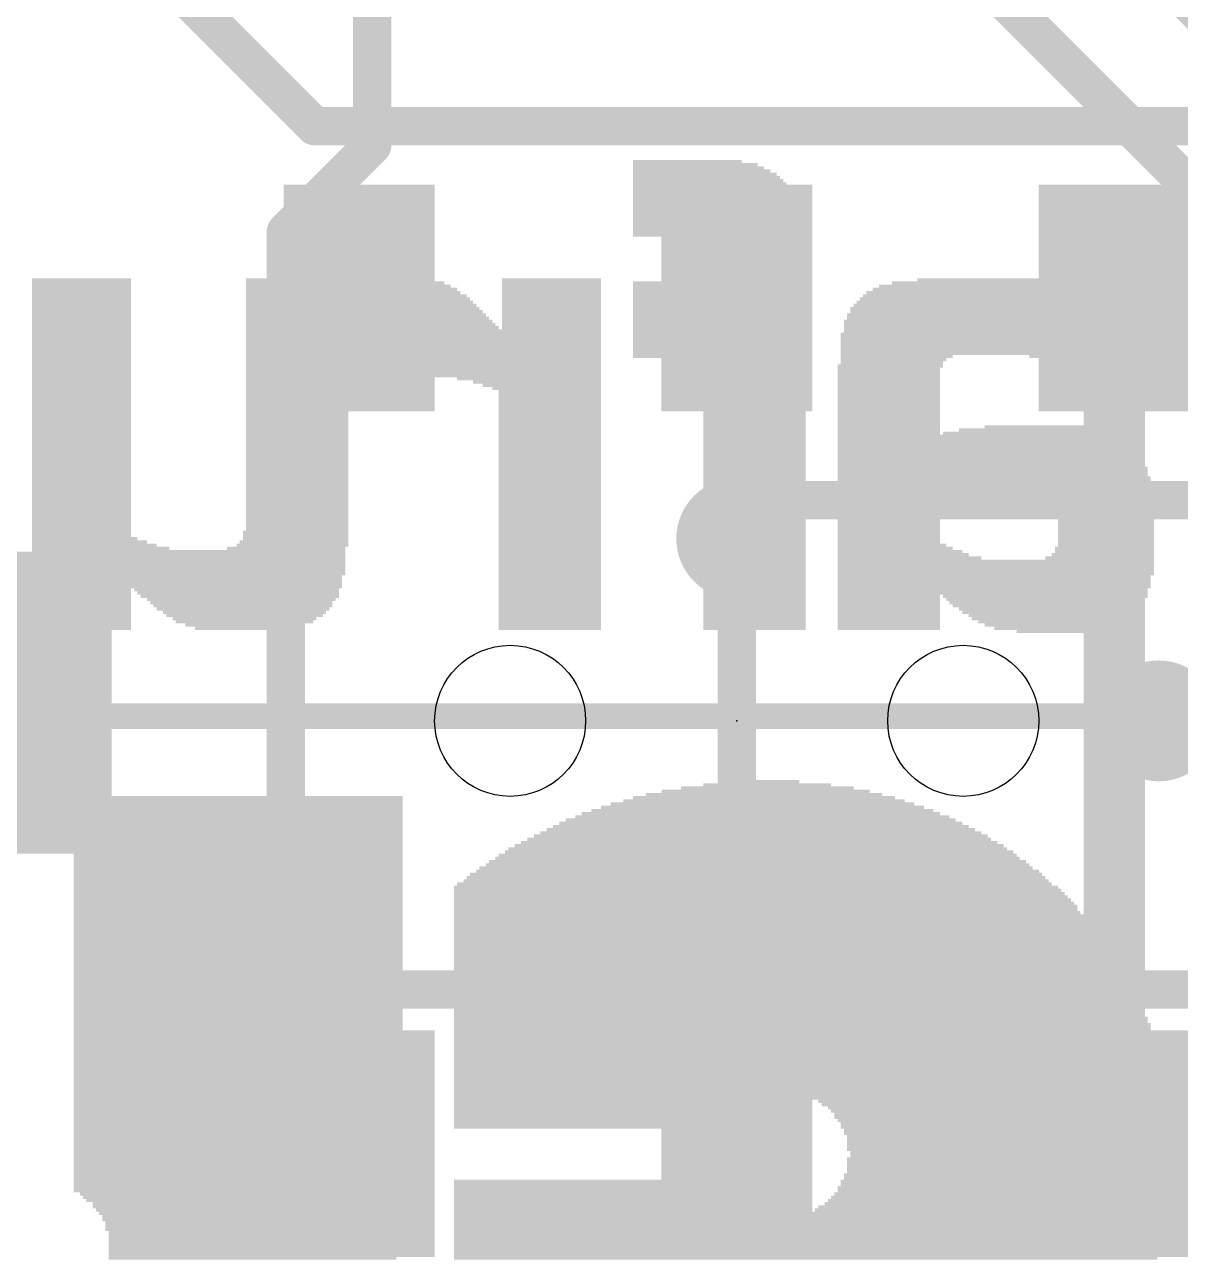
# Model space of a CAD drawing. Extents: x -25.4 to 25.4, y -25.4 to 25.5.
# Drawn here: x -4.71 to 2.94, y -12.58 to -4.41 of the extents above; entities that cross this region are included whole.
import ezdxf

# ---------------------------------------------------------------- set-up
doc = ezdxf.new("R2010")
doc.units = 0
for name, color, linetype in [('1', 12, 'CONTINUOUS'), ('16', 132, 'CONTINUOUS'), ('18', 110, 'CONTINUOUS'), ('20', 53, 'CONTINUOUS'), ('204', 40, 'CONTINUOUS'), ('23', 53, 'CONTINUOUS')]:
    doc.layers.add(name, color=color, linetype=linetype)

# ---------------------------------------------------------------- blocks, each defined once
blk = doc.blocks.new('RECT')
blk.add_solid([(-0.5, -0.5), (0.5, -0.5), (-0.5, 0.5), (0.5, 0.5)])
blk = doc.blocks.new('ROUNDV')
at = {"const_width": 0.5}
blk.add_lwpolyline([(0, -0.25, 1), (0, 0.25, 1), (0, -0.25)], format="xyb", dxfattribs=at)

msp = doc.modelspace()

# ---------------------------------------------------------------- linework, layer by layer
at = {"layer": '1'}
for points, const_width in [([(-20.32, 0, 0.4142), (0, -20.32)], 0.254), ([(0, -20.32, 0.4142), (20.32, 0)], 0.254), ([(-2.794, -5.0165, 1), (-2.794, -5.1435)], 0.127), ([(-2.8389, -5.1249, 1), (-2.7491, -5.0351)], 0.127), ([(2.5635, -5.8995, 1), (2.4365, -5.8995)], 0.127), ([(2.6016, -6.217, 1), (2.3984, -6.217)], 0.2032), ([(0.0635, -6.217, 1), (-0.0635, -6.217)], 0.127), ([(2.4365, -6.217, 1), (2.5635, -6.217)], 0.127), ([(0.0635, -7.8105, 1), (-0.0635, -7.8105)], 0.127), ([(-0.0635, -7.8105, 1), (0.0635, -7.8105)], 0.127), ([(2.6016, -9.017, 1), (2.3984, -9.017)], 0.2032), ([(2.5, -8.9154, 1), (2.5, -9.1186)], 0.2032), ([(2.794, -9.1186, 1), (2.794, -8.9154)], 0.2032), ([(2.3984, -9.017, 1), (2.6016, -9.017)], 0.2032), ([(2.6965, -11.557, 1), (2.6965, -11.684)], 0.127), ([(2.7414, -11.6654, 1), (2.6516, -11.5756)], 0.127), ([(-0.0635, -11.817, 1), (0.0635, -11.817)], 0.127), ([(2.3984, -11.817, 1), (2.6016, -11.817)], 0.2032), ([(2.4551, -11.7721, 1), (2.5449, -11.8619)], 0.127)]:
    msp.add_lwpolyline(points, format="xyb", dxfattribs=dict(at, const_width=const_width))
for points, const_width in [([(2.6035, -3.8735), (3.302, -4.572)], 0.254), ([(-3.7465, -4.1275), (-2.794, -5.08)], 0.254), ([(3.1115, -5.08), (-2.794, -5.08)], 0.254), ([(2.5, -5.8995), (2.5, -6.217)], 0.254), ([(2.5, -6.217), (2.5, -9.017)], 0.4064), ([(0, -7.8105), (0, -6.217)], 0.254), ([(0, -11.817), (0, -7.8105)], 0.254), ([(2.5, -11.817), (2.5, -9.017)], 0.4064), ([(2.5, -9.017), (2.794, -9.017)], 0.4064), ([(2.5, -11.817), (2.6965, -11.6205)], 0.254), ([(2.6965, -11.6205), (3.6195, -11.6205)], 0.254)]:
    msp.add_lwpolyline(points, dxfattribs=dict(at, const_width=const_width))
at = {"layer": '16', "const_width": 0.254}
for points in [[(-2.413, 3.6195), (-2.413, -5.207)], [(4.953, -7.4295), (1.397, -3.8735)], [(-2.413, -5.207), (-2.9845, -5.7785)], [(-2.9845, -5.7785), (-2.9845, -10.287)], [(0.254, -7.5565), (0, -7.8105)], [(3.3655, -7.5565), (0.254, -7.5565)], [(-2.9845, -10.287), (-2.4765, -10.795)], [(-2.4765, -10.795), (10.922, -10.795)]]:
    msp.add_lwpolyline(points, dxfattribs=at)
at = {"layer": '16'}
for points, const_width in [([(-20.32, 0, 0.4142), (0, -20.32)], 0.254), ([(0, -20.32, 0.4142), (20.32, 0)], 0.254), ([(-2.4765, -5.207, 1), (-2.3495, -5.207)], 0.127), ([(-2.3681, -5.2519, 1), (-2.4579, -5.1621)], 0.127), ([(-2.921, -5.7785, 1), (-3.048, -5.7785)], 0.127), ([(-3.0294, -5.7336, 1), (-2.9396, -5.8234)], 0.127), ([(0.254, -7.493, 1), (0.254, -7.62)], 0.127), ([(0.2989, -7.6014, 1), (0.2091, -7.5116)], 0.127), ([(-0.0449, -7.7656, 1), (0.0449, -7.8554)], 0.127), ([(-2.9396, -10.2421, 1), (-3.0294, -10.3319)], 0.127), ([(-3.048, -10.287, 1), (-2.921, -10.287)], 0.127), ([(-2.4765, -10.7315, 1), (-2.4765, -10.8585)], 0.127), ([(-2.5214, -10.8399, 1), (-2.4316, -10.7501)], 0.127)]:
    msp.add_lwpolyline(points, format="xyb", dxfattribs=dict(at, const_width=const_width))
at = {"layer": '20', "const_width": 0.0254}
msp.add_lwpolyline([(-3.4925, 25.146, 14.4823), (3.4925, 25.146)], format="xyb", dxfattribs=at)
at = {"layer": '20'}
for centre in [(-1.5, -9.017), (1.5, -9.017)]:
    msp.add_circle(centre, 0.5, dxfattribs=at)
at = {"layer": '23'}
msp.add_point((0, -9.017), dxfattribs=at)

# ---------------------------------------------------------------- block references
at = {"layer": '1', "yscale": 1.5}
for p in [(-2.5, -6.217), (0, -6.217), (2.5, -6.217), (-2.5, -11.817), (0, -11.817), (2.5, -11.817)]:
    msp.add_blockref('RECT', p, dxfattribs=at)
at = {"layer": '1', "xscale": 2, "yscale": 2}
msp.add_blockref('RECT', (-5.1375, -8.896), dxfattribs=at)
at = {"layer": '18', "xscale": 0.8001, "yscale": 0.8001}
for p in [(0, -7.8105), (0, -7.8105), (2.794, -9.017), (2.794, -9.017)]:
    msp.add_blockref('ROUNDV', p, dxfattribs=at)
at = {"layer": '204', "yscale": 0.0212, "rotation": 180}
for p, xscale in [((-0.3271, -5.3136), 0.7196), ((-0.253, -5.356), 0.8678), ((-0.2741, -5.3348), 0.8255), ((-0.2318, -5.3771), 0.9101), ((-0.2106, -5.3983), 0.9525), ((-0.2001, -5.4195), 0.9736), ((-0.1895, -5.4406), 0.9948), ((-0.1789, -5.4618), 1.016), ((-0.1683, -5.483), 1.0371), ((-0.1577, -5.5041), 1.0583), ((-0.1577, -5.5253), 1.0583), ((-0.1471, -5.5465), 1.0795), ((-0.1366, -5.5888), 1.1006), ((-0.1366, -5.61), 1.1006), ((-0.1366, -5.6311), 1.1006), ((-0.1471, -5.5676), 1.0795), ((-0.126, -5.6523), 1.1218), ((-0.126, -5.6735), 1.1218), ((-0.126, -5.6946), 1.1218), ((-0.126, -5.7158), 1.1218), ((-0.126, -5.737), 1.1218), ((-0.126, -5.7581), 1.1218), ((-0.1154, -5.7793), 1.143), ((-0.1154, -5.8005), 1.143), ((0.0963, -5.8216), 0.7196), ((0.1068, -5.8428), 0.6985), ((0.1174, -5.8639), 0.6773), ((0.1174, -5.8851), 0.6773), ((0.1174, -5.9063), 0.6773), ((0.1174, -5.9274), 0.6773), ((0.128, -5.9486), 0.6561), ((0.128, -5.9698), 0.6561), ((0.128, -5.9909), 0.6561), ((0.128, -6.0121), 0.6561), ((0.128, -6.0333), 0.6561), ((0.128, -6.0544), 0.6561), ((-4.338, -6.0968), 0.6561), ((-4.338, -6.1179), 0.6561), ((-2.9093, -6.0968), 0.6773), ((-2.9093, -6.1179), 0.6773), ((-2.1791, -6.0968), 0.3598), ((-2.1473, -6.1179), 0.4233), ((-1.2266, -6.0968), 0.6561), ((-1.2266, -6.1179), 0.6561), ((-0.1154, -6.1179), 1.143), ((0.128, -6.0756), 0.6561), ((0.128, -6.0968), 0.6561), ((1.6943, -6.1179), 1.3334), ((1.6943, -6.0968), 0.9948), ((-4.338, -6.1391), 0.6561), ((-4.338, -6.1603), 0.6561), ((-4.338, -6.1814), 0.6561), ((-4.338, -6.2026), 0.6561), ((-2.9093, -6.1391), 0.6773), ((-2.9093, -6.1603), 0.6773), ((-2.9093, -6.1814), 0.6773), ((-2.9093, -6.2026), 0.6773), ((-2.105, -6.1603), 0.508), ((-2.0732, -6.2026), 0.5715), ((-2.1261, -6.1391), 0.4656), ((-2.0944, -6.1814), 0.5291), ((-1.2266, -6.1391), 0.6561), ((-1.2266, -6.1603), 0.6561), ((-1.2266, -6.1814), 0.6561), ((-1.2266, -6.2026), 0.6561), ((-0.1154, -6.1391), 1.143), ((-0.1154, -6.1603), 1.143), ((-0.1154, -6.1814), 1.143), ((-0.1154, -6.2026), 1.143), ((1.6731, -6.2026), 1.6721), ((1.6731, -6.1814), 1.6298), ((1.6837, -6.1603), 1.5663), ((1.6837, -6.1391), 1.4816), ((-4.338, -6.2238), 0.6561), ((-4.338, -6.2449), 0.6561), ((-4.338, -6.2661), 0.6561), ((-4.338, -6.2873), 0.6561), ((-2.9093, -6.2238), 0.6773), ((-2.9093, -6.2449), 0.6773), ((-2.9093, -6.2661), 0.6773), ((-2.9093, -6.2873), 0.6773), ((-2.0627, -6.2238), 0.5926), ((-2.0521, -6.2449), 0.6138), ((-2.0415, -6.2661), 0.635), ((-2.0309, -6.2873), 0.6561), ((-1.2266, -6.2238), 0.6561), ((-1.2266, -6.2449), 0.6561), ((-1.2266, -6.2661), 0.6561), ((-1.2266, -6.2873), 0.6561), ((-0.1154, -6.2238), 1.143), ((-0.1154, -6.2449), 1.143), ((-0.1154, -6.2661), 1.143), ((-0.1154, -6.2873), 1.143), ((1.6731, -6.2873), 1.8414), ((1.6731, -6.2661), 1.7991), ((1.6837, -6.2449), 1.7779), ((1.6837, -6.2238), 1.7356), ((-4.338, -6.3084), 0.6561), ((-4.338, -6.3296), 0.6561), ((-4.338, -6.3508), 0.6561), ((-4.338, -6.3719), 0.6561), ((-2.9093, -6.3084), 0.6773), ((-2.9093, -6.3296), 0.6773), ((-2.9093, -6.3508), 0.6773), ((-2.9093, -6.3719), 0.6773), ((-2.0203, -6.3084), 0.6773), ((-2.0097, -6.3296), 0.6985), ((-1.9992, -6.3508), 0.7196), ((-1.9886, -6.3719), 0.7408), ((-1.2266, -6.3084), 0.6561), ((-1.2266, -6.3296), 0.6561), ((-1.2266, -6.3508), 0.6561), ((-1.2266, -6.3719), 0.6561), ((-0.1154, -6.3084), 1.143), ((-0.1154, -6.3296), 1.143), ((-0.1154, -6.3508), 1.143), ((-0.1154, -6.3719), 1.143), ((1.6731, -6.3719), 1.9261), ((1.6731, -6.3296), 1.8838), ((1.6837, -6.3508), 1.9049), ((1.6837, -6.3084), 1.8626), ((-4.338, -6.3931), 0.6561), ((-4.338, -6.4143), 0.6561), ((-4.338, -6.4354), 0.6561), ((-4.338, -6.4566), 0.6561), ((-2.9093, -6.3931), 0.6773), ((-2.9093, -6.4143), 0.6773), ((-2.9093, -6.4354), 0.6773), ((-2.9093, -6.4566), 0.6773), ((-1.978, -6.3931), 0.762), ((-1.9674, -6.4143), 0.7831), ((-1.6287, -6.4354), 1.4604), ((-1.6287, -6.4566), 1.4604), ((-1.2266, -6.3931), 0.6561), ((-1.2266, -6.4143), 0.6561), ((-0.1154, -6.3931), 1.143), ((-0.1154, -6.4143), 1.143), ((-0.1154, -6.4354), 1.143), ((-0.1154, -6.4566), 1.143), ((1.6731, -6.4566), 1.9684), ((1.6837, -6.4354), 1.9473), ((1.6731, -6.3931), 1.9261), ((1.6731, -6.4143), 1.9261), ((-4.338, -6.4778), 0.6561), ((-4.338, -6.4989), 0.6561), ((-4.338, -6.5201), 0.6561), ((-4.338, -6.5413), 0.6561), ((-2.9093, -6.4778), 0.6773), ((-2.9093, -6.4989), 0.6773), ((-2.9093, -6.5201), 0.6773), ((-2.9093, -6.5413), 0.6773), ((-1.6287, -6.4778), 1.4604), ((-1.6287, -6.4989), 1.4604), ((-1.6287, -6.5201), 1.4604), ((-1.6287, -6.5413), 1.4604), ((-0.1154, -6.4778), 1.143), ((-0.1154, -6.4989), 1.143), ((-0.1154, -6.5201), 1.143), ((-0.1154, -6.5413), 1.143), ((1.6731, -6.4778), 1.9684), ((1.6731, -6.4989), 1.9684), ((1.6731, -6.5201), 1.9684), ((1.6731, -6.5413), 1.9684), ((-4.338, -6.5624), 0.6561), ((-4.338, -6.5836), 0.6561), ((-4.338, -6.6048), 0.6561), ((-4.338, -6.6259), 0.6561), ((-2.9093, -6.5624), 0.6773), ((-2.9093, -6.5836), 0.6773), ((-2.9093, -6.6048), 0.6773), ((-2.9093, -6.6259), 0.6773), ((-1.6287, -6.5624), 1.4604), ((-1.6287, -6.5836), 1.4604), ((-1.6287, -6.6048), 1.4604), ((-1.6287, -6.6259), 1.4604), ((-0.1154, -6.5624), 1.143), ((-0.1154, -6.5836), 1.143), ((-0.1154, -6.6048), 1.143), ((0.1174, -6.6259), 0.6773), ((1.0381, -6.6259), 0.6985), ((1.6837, -6.5624), 1.9896), ((1.6837, -6.5836), 1.9896), ((1.0593, -6.6048), 0.7408), ((2.3081, -6.6048), 0.7408), ((2.3398, -6.6259), 0.6773), ((-4.338, -6.6471), 0.6561), ((-4.338, -6.6682), 0.6561), ((-4.338, -6.6894), 0.6561), ((-2.9093, -6.6471), 0.6773), ((-2.9093, -6.6682), 0.6773), ((-2.9093, -6.6894), 0.6773), ((-1.6287, -6.6471), 1.4604), ((-1.6287, -6.6682), 1.4604), ((-1.6287, -6.6894), 1.4604), ((0.1174, -6.6471), 0.6773), ((0.1174, -6.6682), 0.6773), ((0.1174, -6.6894), 0.6773), ((1.017, -6.6682), 0.6985), ((1.0064, -6.6894), 0.6773), ((1.0276, -6.6471), 0.6773), ((2.3504, -6.6471), 0.6561), ((2.3504, -6.6682), 0.6561), ((2.361, -6.6894), 0.635), ((-4.338, -6.7106), 0.6561), ((-4.338, -6.7317), 0.6561), ((-4.338, -6.7529), 0.6561), ((-4.338, -6.7741), 0.6561), ((-2.9093, -6.7106), 0.6773), ((-2.9093, -6.7317), 0.6773), ((-2.9093, -6.7529), 0.6773), ((-2.9093, -6.7741), 0.6773), ((-1.6287, -6.7106), 1.4604), ((-1.6287, -6.7317), 1.4604), ((-1.3748, -6.7529), 0.9525), ((-1.3218, -6.7741), 0.8466), ((0.1174, -6.7106), 0.6773), ((0.1174, -6.7317), 0.6773), ((0.1174, -6.7529), 0.6773), ((0.1174, -6.7741), 0.6773), ((1.0064, -6.7106), 0.6773), ((1.0064, -6.7317), 0.6773), ((1.0064, -6.7529), 0.6773), ((1.0064, -6.7741), 0.6773), ((2.361, -6.7106), 0.635), ((2.361, -6.7317), 0.635), ((2.361, -6.7529), 0.635), ((2.361, -6.7741), 0.635), ((-4.338, -6.7952), 0.6561), ((-4.338, -6.8164), 0.6561), ((-4.338, -6.8376), 0.6561), ((-4.338, -6.8587), 0.6561), ((-2.9093, -6.7952), 0.6773), ((-2.9093, -6.8164), 0.6773), ((-2.9093, -6.8376), 0.6773), ((-2.9093, -6.8587), 0.6773), ((-1.2901, -6.7952), 0.7831), ((-1.2583, -6.8164), 0.7196), ((-1.2372, -6.8376), 0.6773), ((-1.2372, -6.8587), 0.6773), ((0.1174, -6.7952), 0.6773), ((0.1174, -6.8164), 0.6773), ((0.1174, -6.8376), 0.6773), ((0.1174, -6.8587), 0.6773), ((1.0064, -6.7952), 0.6773), ((1.0064, -6.8164), 0.6773), ((1.0064, -6.8376), 0.6773), ((1.0064, -6.8587), 0.6773), ((2.361, -6.7952), 0.635), ((2.361, -6.8164), 0.635), ((2.361, -6.8376), 0.635), ((-4.338, -6.8799), 0.6561), ((-4.338, -6.9011), 0.6561), ((-4.338, -6.9222), 0.6561), ((-4.338, -6.9434), 0.6561), ((-2.9093, -6.8799), 0.6773), ((-2.9093, -6.9011), 0.6773), ((-2.9093, -6.9222), 0.6773), ((-2.9093, -6.9434), 0.6773), ((-1.2372, -6.8799), 0.6773), ((-1.2372, -6.9011), 0.6773), ((-1.2372, -6.9222), 0.6773), ((-1.2372, -6.9434), 0.6773), ((0.1174, -6.8799), 0.6773), ((0.1174, -6.9011), 0.6773), ((0.1174, -6.9222), 0.6773), ((0.1174, -6.9434), 0.6773), ((1.0064, -6.8799), 0.6773), ((1.0064, -6.9011), 0.6773), ((1.0064, -6.9222), 0.6773), ((1.0064, -6.9434), 0.6773), ((-4.338, -6.9646), 0.6561), ((-4.338, -6.9857), 0.6561), ((-4.338, -7.0069), 0.6561), ((-4.338, -7.0281), 0.6561), ((-2.9093, -6.9646), 0.6773), ((-2.9093, -6.9857), 0.6773), ((-2.9093, -7.0069), 0.6773), ((-2.9093, -7.0281), 0.6773), ((-1.2372, -6.9646), 0.6773), ((-1.2372, -6.9857), 0.6773), ((-1.2372, -7.0069), 0.6773), ((-1.2372, -7.0281), 0.6773), ((0.1174, -6.9646), 0.6773), ((0.1174, -6.9857), 0.6773), ((0.1174, -7.0069), 0.6773), ((0.1174, -7.0281), 0.6773), ((1.0064, -6.9646), 0.6773), ((1.0064, -6.9857), 0.6773), ((1.0064, -7.0069), 0.6773), ((1.0064, -7.0281), 0.6773), ((-4.338, -7.0492), 0.6561), ((-4.338, -7.0704), 0.6561), ((-4.338, -7.0916), 0.6561), ((-4.338, -7.1127), 0.6561), ((-2.9093, -7.0492), 0.6773), ((-2.9093, -7.0704), 0.6773), ((-2.9093, -7.0916), 0.6773), ((-2.9093, -7.1127), 0.6773), ((-1.2372, -7.0492), 0.6773), ((-1.2372, -7.0704), 0.6773), ((-1.2372, -7.0916), 0.6773), ((-1.2372, -7.1127), 0.6773), ((0.1174, -7.0492), 0.6773), ((0.1174, -7.0704), 0.6773), ((0.1174, -7.0916), 0.6773), ((0.1174, -7.1127), 0.6773), ((1.0064, -7.0492), 0.6773), ((1.0064, -7.0704), 0.6773), ((1.0064, -7.0916), 0.6773), ((1.0064, -7.1127), 0.6773), ((1.9271, -7.1127), 1.1218), ((1.9377, -7.0916), 0.9313), ((1.9694, -7.0704), 0.6561), ((-4.338, -7.1339), 0.6561), ((-4.338, -7.1551), 0.6561), ((-4.338, -7.1762), 0.6561), ((-4.338, -7.1974), 0.6561), ((-2.9093, -7.1339), 0.6773), ((-2.9093, -7.1551), 0.6773), ((-2.9093, -7.1762), 0.6773), ((-2.9093, -7.1974), 0.6773), ((-1.2372, -7.1339), 0.6773), ((-1.2372, -7.1551), 0.6773), ((-1.2372, -7.1762), 0.6773), ((-1.2372, -7.1974), 0.6773), ((0.1174, -7.1339), 0.6773), ((0.1174, -7.1551), 0.6773), ((0.1174, -7.1762), 0.6773), ((0.1174, -7.1974), 0.6773), ((1.599, -7.1339), 1.8626), ((1.6414, -7.1974), 1.9473), ((1.6202, -7.1551), 1.9049), ((1.6308, -7.1762), 1.9261), ((-4.338, -7.2186), 0.6561), ((-4.338, -7.2397), 0.6561), ((-4.338, -7.2609), 0.6561), ((-2.9093, -7.2186), 0.6773), ((-2.9093, -7.2397), 0.6773), ((-2.9093, -7.2609), 0.6773), ((-1.2372, -7.2186), 0.6773), ((-1.2372, -7.2397), 0.6773), ((-1.2372, -7.2609), 0.6773), ((0.1174, -7.2186), 0.6773), ((0.1174, -7.2397), 0.6773), ((0.1174, -7.2609), 0.6773), ((1.6625, -7.2397), 1.9896), ((1.6731, -7.2609), 2.0108), ((1.652, -7.2186), 1.9684), ((-4.338, -7.2821), 0.6561), ((-4.338, -7.3032), 0.6561), ((-4.338, -7.3244), 0.6561), ((-4.338, -7.3456), 0.6561), ((-2.9093, -7.2821), 0.6773), ((-2.9093, -7.3032), 0.6773), ((-2.9093, -7.3244), 0.6773), ((-2.9093, -7.3456), 0.6773), ((-1.2372, -7.2821), 0.6773), ((-1.2372, -7.3032), 0.6773), ((-1.2372, -7.3244), 0.6773), ((-1.2372, -7.3456), 0.6773), ((0.1174, -7.2821), 0.6773), ((0.1174, -7.3032), 0.6773), ((0.1174, -7.3244), 0.6773), ((0.1174, -7.3456), 0.6773), ((1.6731, -7.2821), 2.0108), ((1.6943, -7.3456), 2.0531), ((1.6837, -7.3032), 2.0319), ((1.6837, -7.3244), 2.0319), ((-4.338, -7.3667), 0.6561), ((-4.338, -7.3879), 0.6561), ((-4.338, -7.4091), 0.6561), ((-4.338, -7.4302), 0.6561), ((-2.9093, -7.3667), 0.6773), ((-2.9093, -7.3879), 0.6773), ((-2.9093, -7.4091), 0.6773), ((-2.9093, -7.4302), 0.6773), ((-1.2372, -7.3667), 0.6773), ((-1.2372, -7.3879), 0.6773), ((-1.2372, -7.4091), 0.6773), ((-1.2372, -7.4302), 0.6773), ((0.1174, -7.3667), 0.6773), ((0.1174, -7.3879), 0.6773), ((0.1174, -7.4091), 0.6773), ((0.1174, -7.4302), 0.6773), ((1.6943, -7.3667), 2.0531), ((1.6943, -7.3879), 2.0531), ((1.7049, -7.4091), 2.0743), ((1.7049, -7.4302), 2.0743), ((-4.338, -7.4514), 0.6561), ((-4.338, -7.4726), 0.6561), ((-4.338, -7.4937), 0.6561), ((-4.338, -7.5149), 0.6561), ((-2.9093, -7.4514), 0.6773), ((-2.9093, -7.4726), 0.6773), ((-2.9093, -7.4937), 0.6773), ((-2.9093, -7.5149), 0.6773), ((-1.2372, -7.4514), 0.6773), ((-1.2372, -7.4726), 0.6773), ((-1.2372, -7.4937), 0.6773), ((-1.2372, -7.5149), 0.6773), ((0.1174, -7.4514), 0.6773), ((0.1174, -7.4726), 0.6773), ((0.1174, -7.4937), 0.6773), ((0.1174, -7.5149), 0.6773), ((1.0064, -7.4726), 0.6773), ((1.0064, -7.4937), 0.6773), ((1.0064, -7.5149), 0.6773), ((1.7049, -7.4514), 2.0743), ((2.3504, -7.4726), 0.7831), ((2.4033, -7.4937), 0.7196), ((2.4139, -7.5149), 0.6985), ((-4.338, -7.536), 0.6561), ((-4.338, -7.5572), 0.6561), ((-4.338, -7.5784), 0.6561), ((-4.338, -7.5995), 0.6561), ((-2.9093, -7.536), 0.6773), ((-2.9093, -7.5572), 0.6773), ((-2.9093, -7.5784), 0.6773), ((-2.9093, -7.5995), 0.6773), ((-1.2372, -7.536), 0.6773), ((-1.2372, -7.5572), 0.6773), ((-1.2372, -7.5784), 0.6773), ((-1.2372, -7.5995), 0.6773), ((0.1174, -7.536), 0.6773), ((0.1174, -7.5572), 0.6773), ((0.1174, -7.5784), 0.6773), ((0.1174, -7.5995), 0.6773), ((1.0064, -7.536), 0.6773), ((1.0064, -7.5572), 0.6773), ((1.0064, -7.5784), 0.6773), ((1.0064, -7.5995), 0.6773), ((2.4245, -7.536), 0.6773), ((2.4351, -7.5572), 0.6561), ((2.4351, -7.5784), 0.6561), ((2.4457, -7.5995), 0.635), ((-4.338, -7.6207), 0.6561), ((-4.338, -7.6419), 0.6561), ((-4.338, -7.663), 0.6561), ((-4.338, -7.6842), 0.6561), ((-2.9093, -7.6207), 0.6773), ((-2.9093, -7.6419), 0.6773), ((-2.9093, -7.663), 0.6773), ((-2.9093, -7.6842), 0.6773), ((-1.2372, -7.6207), 0.6773), ((-1.2372, -7.6419), 0.6773), ((-1.2372, -7.663), 0.6773), ((-1.2372, -7.6842), 0.6773), ((0.1174, -7.6207), 0.6773), ((0.1174, -7.6419), 0.6773), ((0.1174, -7.663), 0.6773), ((0.1174, -7.6842), 0.6773), ((1.0064, -7.6207), 0.6773), ((1.0064, -7.6419), 0.6773), ((1.0064, -7.663), 0.6773), ((1.0064, -7.6842), 0.6773), ((2.4457, -7.6207), 0.635), ((2.4457, -7.6419), 0.635), ((2.4457, -7.663), 0.635), ((2.4457, -7.6842), 0.635), ((-4.338, -7.7054), 0.6561), ((-4.338, -7.7265), 0.6561), ((-4.338, -7.7477), 0.6561), ((-4.338, -7.7689), 0.6561), ((-2.9199, -7.7689), 0.6985), ((-2.9093, -7.7054), 0.6773), ((-2.9093, -7.7265), 0.6773), ((-2.9093, -7.7477), 0.6773), ((-1.2372, -7.7054), 0.6773), ((-1.2372, -7.7265), 0.6773), ((-1.2372, -7.7477), 0.6773), ((-1.2372, -7.7689), 0.6773), ((0.1174, -7.7054), 0.6773), ((0.1174, -7.7265), 0.6773), ((0.1174, -7.7477), 0.6773), ((0.1174, -7.7689), 0.6773), ((1.0064, -7.7054), 0.6773), ((1.0064, -7.7265), 0.6773), ((1.0064, -7.7477), 0.6773), ((1.0064, -7.7689), 0.6773), ((2.4457, -7.7054), 0.635), ((2.4457, -7.7265), 0.635), ((2.4457, -7.7477), 0.635), ((2.4457, -7.7689), 0.635), ((-4.338, -7.79), 0.6561), ((-4.2851, -7.8324), 0.762), ((-4.3168, -7.8112), 0.6985), ((-2.9304, -7.8324), 0.7196), ((-2.9199, -7.79), 0.6985), ((-2.9199, -7.8112), 0.6985), ((-1.2372, -7.79), 0.6773), ((-1.2372, -7.8112), 0.6773), ((-1.2372, -7.8324), 0.6773), ((0.1174, -7.79), 0.6773), ((0.1174, -7.8112), 0.6773), ((0.1174, -7.8324), 0.6773), ((1.0064, -7.79), 0.6773), ((1.0064, -7.8112), 0.6773), ((1.0064, -7.8324), 0.6773), ((2.4457, -7.79), 0.635), ((2.4457, -7.8112), 0.635), ((2.4457, -7.8324), 0.635), ((-4.2533, -7.8535), 0.8255), ((-4.211, -7.8747), 0.9101), ((-3.6289, -7.8959), 2.0743), ((-3.6289, -7.917), 2.0743), ((-2.9834, -7.8747), 0.7831), ((-2.941, -7.8535), 0.7408), ((-1.2372, -7.8535), 0.6773), ((-1.2372, -7.8747), 0.6773), ((-1.2372, -7.8959), 0.6773), ((-1.2372, -7.917), 0.6773), ((0.1174, -7.8535), 0.6773), ((0.1174, -7.8747), 0.6773), ((0.1174, -7.8959), 0.6773), ((0.1174, -7.917), 0.6773), ((1.0487, -7.8747), 0.762), ((1.1016, -7.917), 0.8678), ((1.0276, -7.8535), 0.7196), ((1.0805, -7.8959), 0.8255), ((2.4245, -7.917), 0.6773), ((2.4351, -7.8747), 0.6561), ((2.4351, -7.8959), 0.6561), ((2.4457, -7.8535), 0.635), ((-3.6289, -7.9382), 2.0743), ((-3.6289, -7.9594), 2.0743), ((-3.6289, -7.9805), 2.0743), ((-3.6289, -8.0017), 2.0743), ((-1.2372, -7.9382), 0.6773), ((-1.2372, -7.9594), 0.6773), ((-1.2372, -7.9805), 0.6773), ((-1.2372, -8.0017), 0.6773), ((0.1174, -7.9382), 0.6773), ((0.1174, -7.9594), 0.6773), ((0.1174, -7.9805), 0.6773), ((0.1174, -8.0017), 0.6773), ((1.144, -7.9382), 0.9525), ((1.7154, -7.9594), 2.0954), ((1.7154, -7.9805), 2.0954), ((1.7154, -8.0017), 2.0954), ((2.4033, -7.9382), 0.7196), ((-3.6289, -8.0229), 2.0743), ((-3.6289, -8.044), 2.0743), ((-3.6395, -8.0652), 2.0531), ((-3.6395, -8.0864), 2.0531), ((-1.2372, -8.0229), 0.6773), ((-1.2372, -8.044), 0.6773), ((-1.2372, -8.0652), 0.6773), ((-1.2372, -8.0864), 0.6773), ((0.1174, -8.0229), 0.6773), ((0.1174, -8.044), 0.6773), ((0.1174, -8.0652), 0.6773), ((0.1174, -8.0864), 0.6773), ((1.7154, -8.0229), 2.0954), ((1.7154, -8.044), 2.0954), ((1.7049, -8.0652), 2.0743), ((1.7049, -8.0864), 2.0743), ((-3.6395, -8.1075), 2.0531), ((-3.6395, -8.1287), 2.0531), ((-4.338, -8.1499), 0.6561), ((-4.338, -8.171), 0.6561), ((-3.3114, -8.1499), 1.3546), ((-3.3009, -8.171), 1.3334), ((-1.2372, -8.1075), 0.6773), ((-1.2372, -8.1287), 0.6773), ((-1.2372, -8.1499), 0.6773), ((-1.2372, -8.171), 0.6773), ((0.1174, -8.1075), 0.6773), ((0.1174, -8.1287), 0.6773), ((0.1174, -8.1499), 0.6773), ((0.1174, -8.171), 0.6773), ((1.6943, -8.1499), 2.0531), ((1.6943, -8.171), 2.0531), ((1.7049, -8.1075), 2.0743), ((1.7049, -8.1287), 2.0743), ((-4.338, -8.1922), 0.6561), ((-4.338, -8.2134), 0.6561), ((-4.338, -8.2345), 0.6561), ((-4.338, -8.2557), 0.6561), ((-3.2903, -8.1922), 1.3123), ((-3.2797, -8.2134), 1.2488), ((-3.2797, -8.2345), 1.2065), ((-3.2691, -8.2557), 1.1853), ((-1.2372, -8.1922), 0.6773), ((-1.2372, -8.2134), 0.6773), ((-1.2372, -8.2345), 0.6773), ((-1.2372, -8.2557), 0.6773), ((0.1174, -8.1922), 0.6773), ((0.1174, -8.2134), 0.6773), ((0.1174, -8.2345), 0.6773), ((0.1174, -8.2557), 0.6773), ((1.0064, -8.1922), 0.6773), ((1.0064, -8.2134), 0.6773), ((1.0064, -8.2345), 0.6773), ((1.0064, -8.2557), 0.6773), ((2.0435, -8.1922), 1.3546), ((2.0435, -8.2134), 1.3123), ((2.0541, -8.2345), 1.2911), ((2.0541, -8.2557), 1.2488), ((-4.338, -8.2768), 0.6561), ((-4.338, -8.298), 0.6561), ((-4.338, -8.3192), 0.6561), ((-4.338, -8.3403), 0.6561), ((-3.2691, -8.2768), 1.143), ((-3.2585, -8.298), 1.0795), ((-3.2585, -8.3192), 1.0371), ((-3.2585, -8.3403), 0.9525), ((-1.2372, -8.2768), 0.6773), ((-1.2372, -8.298), 0.6773), ((-1.2372, -8.3192), 0.6773), ((-1.2372, -8.3403), 0.6773), ((0.1174, -8.2768), 0.6773), ((0.1174, -8.298), 0.6773), ((0.1174, -8.3192), 0.6773), ((0.1174, -8.3403), 0.6773), ((1.0064, -8.2768), 0.6773), ((1.0064, -8.298), 0.6773), ((1.0064, -8.3192), 0.6773), ((1.0064, -8.3403), 0.6773), ((2.0647, -8.2768), 1.1853), ((2.0753, -8.298), 1.1641), ((2.0859, -8.3192), 1.1006), ((2.0753, -8.3403), 1.0371), ((-4.338, -8.3615), 0.6561), ((-4.338, -8.3827), 0.6561), ((-4.338, -8.4038), 0.6561), ((-3.2585, -8.3615), 0.9101), ((-3.2585, -8.3827), 0.7831), ((-3.2585, -8.4038), 0.6561), ((-1.2372, -8.3615), 0.6773), ((-1.2372, -8.3827), 0.6773), ((-1.2372, -8.4038), 0.6773), ((0.1174, -8.3615), 0.6773), ((0.1174, -8.3827), 0.6773), ((0.1174, -8.4038), 0.6773), ((1.0064, -8.3615), 0.6773), ((1.0064, -8.3827), 0.6773), ((1.0064, -8.4038), 0.6773), ((2.0859, -8.3615), 0.9736), ((2.0859, -8.3827), 0.889), ((2.0858, -8.4038), 0.762), ((2.0753, -8.425), 0.4445), ((0.2762, -8.9118), 14.3716), ((0.2762, -8.933), 14.3716), ((0.2762, -8.9542), 14.3716), ((0.2762, -8.9753), 14.3716), ((0.2762, -8.9965), 14.3716), ((0.2762, -9.0177), 14.3716), ((0.2762, -9.0388), 14.3716), ((0.2762, -9.06), 14.3716), ((0.1915, -9.4833), 1.3758), ((0.2021, -9.4621), 1.143), ((0.2021, -9.441), 0.8466), ((0.2127, -9.4198), 0.4022), ((-3.3009, -9.5256), 2.1801), ((-3.3009, -9.5468), 2.1801), ((0.1809, -9.5468), 1.8626), ((0.1809, -9.5256), 1.7356), ((0.1809, -9.5045), 1.5663), ((-3.3009, -9.568), 2.1801), ((-3.3009, -9.5891), 2.1801), ((-3.3009, -9.6103), 2.1801), ((-3.3009, -9.6315), 2.1801), ((0.1598, -9.6315), 2.3706), ((0.1703, -9.6103), 2.2647), ((0.1703, -9.5891), 2.1377), ((0.1703, -9.568), 2.0108), ((-3.3009, -9.6526), 2.1801), ((-3.3009, -9.6738), 2.1801), ((-3.3009, -9.695), 2.1801), ((-3.3009, -9.7161), 2.1801), ((0.1598, -9.7161), 2.7516), ((0.1598, -9.695), 2.6669), ((0.1598, -9.6738), 2.5822), ((0.1703, -9.6526), 2.4764), ((-3.3009, -9.7373), 2.1801), ((-3.3009, -9.7585), 2.1801), ((-3.3009, -9.7796), 2.1801), ((-3.3009, -9.8008), 2.1801), ((0.1492, -9.8008), 3.069), ((0.1598, -9.7796), 3.0055), ((0.1598, -9.7585), 2.9209), ((0.1598, -9.7373), 2.8362), ((-3.3009, -9.822), 2.1801), ((-3.3009, -9.8431), 2.1801), ((-3.3009, -9.8643), 2.1801), ((-3.3009, -9.8855), 2.1801), ((0.1492, -9.8855), 3.3654), ((0.1386, -9.8643), 3.3019), ((0.1492, -9.8431), 3.2384), ((0.1492, -9.822), 3.1537), ((-3.3009, -9.9066), 2.1801), ((-3.3009, -9.9278), 2.1801), ((-3.3009, -9.9489), 2.1801), ((-3.3009, -9.9701), 2.1801), ((0.1386, -9.9701), 3.5982), ((0.1386, -9.9489), 3.5559), ((0.1386, -9.9278), 3.4712), ((0.1386, -9.9066), 3.4289), ((-3.3009, -9.9913), 2.1801), ((-3.3009, -10.0124), 2.1801), ((-3.3009, -10.0336), 2.1801), ((-3.3009, -10.0548), 2.1801), ((0.128, -10.0548), 3.831), ((0.128, -10.0336), 3.7887), ((0.1386, -10.0124), 3.7252), ((0.128, -9.9913), 3.6617), ((-3.3009, -10.0759), 2.1801), ((-3.3009, -10.0971), 2.1801), ((-3.3009, -10.1183), 2.1801), ((0.128, -10.1183), 4.0003), ((0.1174, -10.0971), 3.9368), ((0.128, -10.0759), 3.8733), ((-3.3009, -10.1394), 2.1801), ((-3.3009, -10.1606), 2.1801), ((-3.3009, -10.1818), 2.1801), ((-3.3009, -10.2029), 2.1801), ((0.1703, -10.2029), 4.085), ((0.1386, -10.1394), 4.0215), ((0.1492, -10.1606), 4.0427), ((0.1598, -10.1818), 4.0638), ((-3.3009, -10.2241), 2.1801), ((-3.3009, -10.2453), 2.1801), ((-3.3009, -10.2664), 2.1801), ((-3.3009, -10.2876), 2.1801), ((0.1809, -10.2241), 4.1062), ((0.2021, -10.2876), 4.1485), ((0.1915, -10.2453), 4.1273), ((0.1915, -10.2664), 4.1273), ((-3.3009, -10.3088), 2.1801), ((-3.3009, -10.3299), 2.1801), ((-3.3009, -10.3511), 2.1801), ((-3.3009, -10.3723), 2.1801), ((0.2338, -10.3511), 4.212), ((0.2444, -10.3723), 4.2332), ((0.2127, -10.3088), 4.1697), ((0.2233, -10.3299), 4.1908), ((-3.3009, -10.3934), 2.1801), ((-3.3009, -10.4146), 2.1801), ((-3.3009, -10.4358), 2.1801), ((-3.3009, -10.4569), 2.1801), ((0.2762, -10.4569), 4.2967), ((0.255, -10.3934), 4.2543), ((0.255, -10.4146), 4.2543), ((0.2656, -10.4358), 4.2755), ((-3.3009, -10.4781), 2.1801), ((-3.3009, -10.4993), 2.1801), ((-3.3009, -10.5204), 2.1801), ((-3.3009, -10.5416), 2.1801), ((0.2973, -10.5204), 4.339), ((0.3079, -10.5416), 4.3602), ((0.2868, -10.4781), 4.3178), ((0.2868, -10.4993), 4.3178), ((-3.3009, -10.5628), 2.1801), ((-3.3009, -10.5839), 2.1801), ((-3.3009, -10.6051), 2.1801), ((-3.3009, -10.6263), 2.1801), ((0.3079, -10.5628), 4.3602), ((0.3185, -10.5839), 4.3813), ((0.3291, -10.6051), 4.4025), ((0.3291, -10.6263), 4.4025), ((-3.3009, -10.6474), 2.1801), ((-3.3009, -10.6686), 2.1801), ((-3.3009, -10.6898), 2.1801), ((0.3397, -10.6474), 4.4237), ((0.3397, -10.6686), 4.4237), ((0.3503, -10.6898), 4.4448), ((-3.3009, -10.7109), 2.1801), ((-3.3009, -10.7321), 2.1801), ((-3.3009, -10.7533), 2.1801), ((-3.3009, -10.7744), 2.1801), ((0.3608, -10.7109), 4.466), ((0.3608, -10.7321), 4.466), ((0.3714, -10.7533), 4.4872), ((0.3714, -10.7744), 4.4872), ((-3.3009, -10.7956), 2.1801), ((-3.3009, -10.8168), 2.1801), ((-3.3009, -10.8379), 2.1801), ((-3.3009, -10.8591), 2.1801), ((0.382, -10.7956), 4.5083), ((0.382, -10.8168), 4.5083), ((0.3926, -10.8379), 4.5295), ((0.3926, -10.8591), 4.5295), ((-3.3009, -10.8802), 2.1801), ((-3.3009, -10.9014), 2.1801), ((-3.3009, -10.9226), 2.1801), ((-3.3009, -10.9437), 2.1801), ((0.4032, -10.8802), 4.5506), ((0.4032, -10.9014), 4.5506), ((0.4138, -10.9226), 4.5718), ((0.4138, -10.9437), 4.5718), ((-3.3009, -10.9649), 2.1801), ((-3.3009, -10.9861), 2.1801), ((-3.3009, -11.0072), 2.1801), ((-3.3009, -11.0284), 2.1801), ((0.4243, -10.9861), 4.593), ((0.4243, -11.0072), 4.593), ((0.4138, -10.9649), 4.5718), ((0.4349, -11.0284), 4.6141), ((-3.3009, -11.0496), 2.1801), ((-3.3009, -11.0707), 2.1801), ((-3.3009, -11.0919), 2.1801), ((-3.3009, -11.1131), 2.1801), ((0.4349, -11.0496), 4.6141), ((0.4349, -11.0707), 4.6141), ((0.4455, -11.0919), 4.6353), ((0.4455, -11.1131), 4.6353), ((-3.3009, -11.1342), 2.1801), ((-3.3009, -11.1554), 2.1801), ((-3.3009, -11.1766), 2.1801), ((-3.3009, -11.1977), 2.1801), ((0.4561, -11.1554), 4.6565), ((0.4561, -11.1766), 4.6565), ((0.4561, -11.1977), 4.6565), ((0.4455, -11.1342), 4.6353), ((-3.3009, -11.2189), 2.1801), ((-3.3009, -11.2401), 2.1801), ((-3.3009, -11.2612), 2.1801), ((0.4561, -11.2189), 4.6565), ((0.4667, -11.2401), 4.6776), ((0.4667, -11.2612), 4.6776), ((-3.3009, -11.2824), 2.1801), ((-3.3009, -11.3036), 2.1801), ((-3.3009, -11.3247), 2.1801), ((-3.3009, -11.3459), 2.1801), ((0.4667, -11.2824), 4.6776), ((0.4667, -11.3036), 4.6776), ((0.4773, -11.3247), 4.6988), ((0.4773, -11.3459), 4.6988), ((-3.3009, -11.3671), 2.1801), ((-3.3009, -11.3882), 2.1801), ((-3.3009, -11.4094), 2.1801), ((-3.3009, -11.4306), 2.1801), ((0.4878, -11.4094), 4.72), ((0.4878, -11.4306), 4.72), ((0.4773, -11.3671), 4.6988), ((0.4773, -11.3882), 4.6988), ((-3.3009, -11.4517), 2.1801), ((-3.3009, -11.4729), 2.1801), ((-3.3009, -11.4941), 2.1801), ((-3.3009, -11.5152), 2.1801), ((0.4878, -11.4517), 4.72), ((-0.7715, -11.4729), 2.2012), ((-0.835, -11.4941), 2.0742), ((-0.8562, -11.5152), 2.0319), ((1.599, -11.4729), 2.4976), ((1.652, -11.4941), 2.3917), ((1.6731, -11.5152), 2.3494), ((-3.3009, -11.5364), 2.1801), ((-3.3009, -11.5576), 2.1801), ((-3.3009, -11.5787), 2.1801), ((-3.3009, -11.5999), 2.1801), ((-0.8774, -11.5364), 1.9896), ((-0.8985, -11.5576), 1.9473), ((-0.9091, -11.5787), 1.9261), ((-0.9197, -11.5999), 1.9049), ((1.6943, -11.5364), 2.3071), ((1.7154, -11.5576), 2.3071), ((1.7366, -11.5787), 2.2647), ((1.7472, -11.5999), 2.2436), ((-3.3009, -11.6211), 2.1801), ((-3.3009, -11.6422), 2.1801), ((-3.3009, -11.6634), 2.1801), ((-3.3009, -11.6845), 2.1801), ((-0.9303, -11.6211), 1.8838), ((-0.9409, -11.6422), 1.8626), ((-0.9409, -11.6634), 1.8626), ((-0.9514, -11.6845), 1.8414), ((1.7578, -11.6211), 2.2224), ((1.7578, -11.6422), 2.2224), ((1.7684, -11.6634), 2.2012), ((1.7789, -11.6845), 2.1801), ((-3.3009, -11.7057), 2.1801), ((-3.3009, -11.7269), 2.1801), ((-3.3009, -11.748), 2.1801), ((-3.3009, -11.7692), 2.1801), ((-0.9514, -11.7057), 1.8414), ((1.7789, -11.7057), 2.1801), ((1.7895, -11.7269), 2.1589), ((1.7895, -11.748), 2.1589), ((1.8001, -11.7692), 2.1378), ((-3.3009, -11.7904), 2.1801), ((-3.3009, -11.8115), 2.1801), ((-3.3009, -11.8327), 2.1801), ((-3.3009, -11.8539), 2.1801), ((1.8001, -11.7904), 2.1378), ((1.8107, -11.8115), 2.1589), ((1.8107, -11.8327), 2.1589), ((1.8107, -11.8539), 2.1589), ((-3.3009, -11.875), 2.1801), ((-3.3009, -11.8962), 2.1801), ((-3.3009, -11.9174), 2.1801), ((1.8107, -11.9174), 2.1589), ((1.8213, -11.875), 2.1378), ((1.8213, -11.8962), 2.1378), ((-3.3009, -11.9385), 2.1801), ((-3.3009, -11.9597), 2.1801), ((-3.3009, -11.9809), 2.1801), ((-3.3009, -12.002), 2.1801), ((1.8107, -11.9385), 2.1589), ((1.8107, -11.9597), 2.1589), ((1.8107, -11.9809), 2.1589), ((1.8001, -12.002), 2.1378), ((-3.3009, -12.0232), 2.1801), ((-3.3009, -12.0444), 2.1801), ((-3.3009, -12.0655), 2.1801), ((-3.3009, -12.0867), 2.1801), ((-0.962, -12.0655), 1.8203), ((-0.9514, -12.0867), 1.8414), ((1.7789, -12.0655), 2.1801), ((1.7789, -12.0867), 2.1801), ((1.7895, -12.0232), 2.1589), ((1.7895, -12.0444), 2.1589), ((-3.3009, -12.1079), 2.1801), ((-3.3009, -12.129), 2.1801), ((-3.2797, -12.1502), 2.1378), ((-3.2691, -12.1714), 2.1166), ((-0.9409, -12.1079), 1.8626), ((-0.9409, -12.129), 1.8626), ((-0.9303, -12.1502), 1.8838), ((-0.9197, -12.1714), 1.9049), ((1.7472, -12.1714), 2.2436), ((1.7578, -12.1502), 2.2224), ((1.7684, -12.1079), 2.2012), ((1.7684, -12.129), 2.2012), ((-3.2585, -12.1925), 2.0954), ((-3.2374, -12.2137), 2.0531), ((-3.2479, -12.2349), 2.0319), ((-3.2374, -12.256), 2.0108), ((-0.8774, -12.2349), 1.9896), ((-0.8668, -12.256), 2.0108), ((-0.9091, -12.1925), 1.9261), ((-0.8985, -12.2137), 1.9473), ((1.6837, -12.256), 2.3282), ((1.7049, -12.2349), 2.3282), ((1.726, -12.2137), 2.2859), ((1.7366, -12.1925), 2.2647), ((-3.2268, -12.2772), 1.9896), ((-3.2162, -12.2984), 1.9684), ((-3.2162, -12.3195), 1.9684), ((-3.2056, -12.3407), 1.9473), ((0.4878, -12.3195), 4.72), ((0.4878, -12.3407), 4.72), ((-0.8456, -12.2772), 2.0531), ((-0.8033, -12.2984), 2.1377), ((1.6096, -12.2984), 2.4764), ((1.652, -12.2772), 2.3917), ((-3.2056, -12.3619), 1.9473), ((-3.2056, -12.383), 1.9473), ((-3.195, -12.4042), 1.9261), ((-3.195, -12.4253), 1.9261), ((0.4878, -12.3619), 4.72), ((0.4773, -12.383), 4.6988), ((0.4773, -12.4042), 4.6988), ((0.4773, -12.4253), 4.6988), ((-3.195, -12.4465), 1.9261), ((-3.195, -12.4677), 1.9261), ((-3.195, -12.4888), 1.9261), ((0.4773, -12.4465), 4.6988), ((0.4667, -12.4677), 4.6776), ((0.4667, -12.4888), 4.6776), ((-3.2056, -12.5523), 1.9049), ((-3.2056, -12.5735), 1.9049), ((-3.195, -12.51), 1.9261), ((-3.195, -12.5312), 1.9261), ((0.4561, -12.5523), 4.6565), ((0.4561, -12.5735), 4.6565), ((0.4667, -12.51), 4.6776), ((0.4667, -12.5312), 4.6776)]:
    msp.add_blockref('RECT', p, dxfattribs=dict(at, xscale=xscale))

doc.saveas('drawing.dxf')
